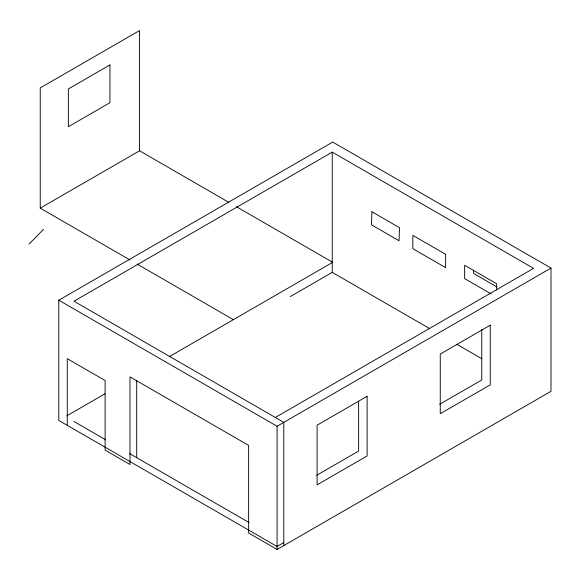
<?xml version="1.0" encoding="UTF-8"?>
<svg xmlns="http://www.w3.org/2000/svg" width="580" height="580" viewBox="0 0 580 580"><rect width="100%" height="100%" fill="white"/><g stroke="black" fill="none" stroke-linecap="round" stroke-linejoin="round"><path stroke-width="0.87" d="M29 244.173L43.456 229.397M139.57 150.807L139.57 30.552L40.245 87.899L40.245 208.148L139.57 150.807L228.708 202.275M283.794 542.612L277.08 546.49L58.79 420.457L58.79 300.208L332.71 142.064L551 268.09L551 391.297L277.08 549.448L248.631 533.02L248.631 445.389L129.978 376.884L129.978 464.515L105.118 450.16L105.118 380.516L67.266 358.665L67.266 425.35M275.319 417.47L533.586 268.359L332.246 152.119L73.979 301.23L283.794 422.363L283.794 545.57M66.62 415.94L104.98 393.791M169.186 356.722L332.71 262.312L236.531 206.785M290.305 296.583L332.246 272.368L429.388 328.454M58.79 300.208L277.08 426.235L551 268.09M316.687 475.274L358.629 451.059L358.629 401.353M439.625 404.296L481.777 379.965L481.777 329.353M497.016 286.984L473.57 273.448L473.57 270.041M491.188 293.944L464.631 278.61L464.631 265.285L496.654 283.772L496.654 289.993M456.808 344.288L481.878 358.759M40.245 208.148L129.971 259.956M137.025 264.023L233.385 319.66M73.979 421.479L105.647 439.763M129.702 453.647L249.103 522.587M332.246 152.119L332.246 272.368M277.08 426.235L277.08 549.448M136.691 380.219L136.691 457.685M371.947 211.773L371.468 224.823L399.047 240.743L399.526 227.694L371.947 211.773M109.946 64.938L68.375 88.943L68.375 126.723L109.946 102.718L109.946 64.938M367.104 396.307L317.115 425.162L317.115 484.815L367.104 455.952L367.104 396.307M490.252 325.206L440.263 354.068L440.263 413.714L490.252 384.859L490.252 325.206M445.628 254.308L412.837 235.379L412.837 248.704L445.628 267.634L445.628 254.308"/></g></svg>
